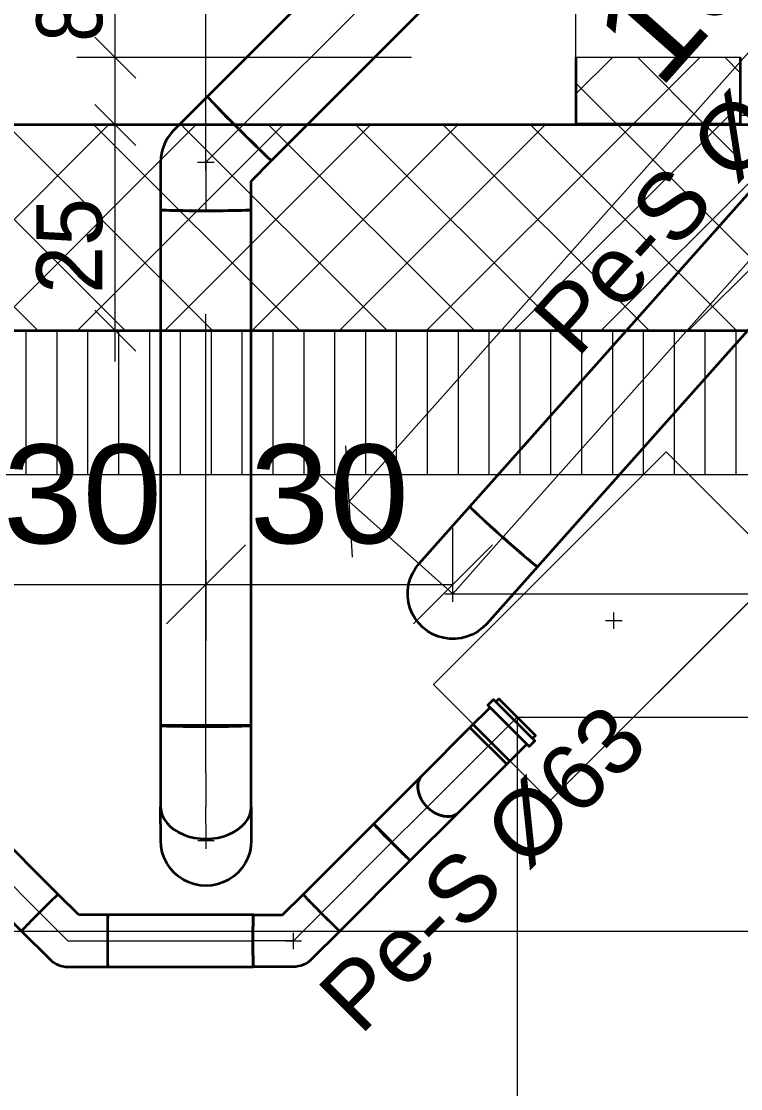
# Model space of a CAD drawing. Header units: millimetres. Extents: x -3497 to 2618, y -1809 to 2456.
# Drawn here: x -1667.5 to -1580.2, y 648.7 to 778.4 of the extents above; entities that cross this region are included whole.
import ezdxf
from ezdxf.enums import TextEntityAlignment as Align

# ---------------------------------------------------------------- set-up
doc = ezdxf.new("R2010")
doc.units = ezdxf.units.MM
doc.header["$LTSCALE"] = 100
doc.header["$PDMODE"] = 2
doc.header["$PDSIZE"] = 1
doc.linetypes.add('DASHDOT', pattern=[1, 0.5, -0.25, 0, -0.25])
doc.linetypes.add('HIDDENX2', pattern=[0.75, 0.5, -0.25])
for name, color, linetype, true_color in [('10-0.05 Solid', 1, 'Continuous', 0xff0000), ('10-0.10 Punktlinie', 9, 'Continuous', 0x808080), ('10-0.18 Solid', 9, 'Continuous', 0x808080), ('20-(100) Aussenwände', 7, 'Continuous', 0xc0c0c0), ('20-Beton', 9, 'Continuous', 0x808080), ('30-Text', 7, 'Continuous', 0xff8000), ('50-Sanitärapparate', 6, 'Continuous', 0xff00ff), ('50-Türen&Fenster', 9, 'Continuous', 0x808080)]:
    doc.layers.add(name, color=color, linetype=linetype, true_color=true_color)
doc.layers.add('10-0.05 Strichpunkt', color=7, linetype='Continuous')
doc.styles.add('Arial', font='arial.ttf')
doc.dimstyles.new('ISO-25', dxfattribs={"dimtxt": 2.5, "dimasz": 2.5, "dimexe": 1.25, "dimexo": 0.625, "dimtad": 1, "dimtxsty": 'Standard', "dimcen": 2.5, "dimadec": 0, "dimazin": 0, "dimtfac": 1, "dimtmove": 0, "dimatfit": 3, "dimfxl": 0, "dimarcsym": 0})

# ---------------------------------------------------------------- blocks, each defined once
blk = doc.blocks.new('vER1Sym_050_nNn085')
at = {"layer": '20-(100) Aussenwände', "color": 7, "linetype": 'DASHDOT', "lineweight": 18}
blk.add_point((-1645.11, 678.87), dxfattribs=at)
blk = doc.blocks.new('vEGuideLine_457_nNn087')
at = {"layer": '20-(100) Aussenwände', "color": 18, "linetype": 'DASHDOT', "lineweight": 13, "true_color": 0x000000}
blk.add_point((-1645.13, 761.31), dxfattribs=at)
blk = doc.blocks.new('vEBow_538_nNn089')
at = {"layer": '20-(100) Aussenwände', "color": 7, "linetype": 'DASHDOT', "lineweight": 18}
blk.add_line((-1645.11, 678.87), (-1645.12, 682.96), dxfattribs=at)
at = {"layer": '20-(100) Aussenwände', "color": 22, "linetype": 'Continuous', "lineweight": 35, "true_color": 0xc03000}
blk.add_lwpolyline([(-1639.62, 682.97), (-1639.61, 678.87), (-1639.66, 678.16), (-1639.8, 677.45), (-1640.03, 676.77), (-1640.35, 676.12), (-1640.75, 675.53), (-1641.22, 674.99), (-1641.77, 674.51), (-1642.36, 674.11), (-1643.01, 673.79), (-1643.69, 673.56), (-1644.4, 673.42), (-1645.11, 673.37), (-1645.83, 673.42), (-1646.54, 673.56), (-1647.22, 673.79), (-1647.86, 674.11), (-1648.46, 674.51), (-1649, 674.98), (-1649.48, 675.52), (-1649.88, 676.12), (-1650.2, 676.77), (-1650.43, 677.45), (-1650.57, 678.15), (-1650.61, 678.87), (-1650.62, 682.96), (-1650.57, 682.45), (-1650.43, 681.96), (-1650.2, 681.47), (-1649.88, 681.02), (-1649.48, 680.59), (-1649, 680.21), (-1648.46, 679.88), (-1647.86, 679.59), (-1647.22, 679.37), (-1646.54, 679.21), (-1645.83, 679.11), (-1645.11, 679.07), (-1644.4, 679.11), (-1643.69, 679.21), (-1643.01, 679.37), (-1642.36, 679.6), (-1641.77, 679.88), (-1641.23, 680.21), (-1640.75, 680.6), (-1640.35, 681.02), (-1640.03, 681.48), (-1639.8, 681.96), (-1639.66, 682.46)], close=True, dxfattribs=at)
blk = doc.blocks.new('vEBow_539_nNn090')
at = {"layer": '20-(100) Aussenwände', "color": 22, "linetype": 'Continuous', "lineweight": 35, "true_color": 0xc03000}
blk.add_line((-1639.62, 692.84), (-1650.62, 692.84), dxfattribs=at)
at = {"layer": '20-(100) Aussenwände', "color": 7, "linetype": 'DASHDOT', "lineweight": 18}
for q in [(-1645.12, 692.84), (-1645.12, 682.96)]:
    blk.add_line((-1645.12, 687.05), q, dxfattribs=at)
at = {"layer": '20-(100) Aussenwände', "color": 22, "linetype": 'Continuous', "lineweight": 35, "true_color": 0xc03000}
blk.add_lwpolyline([(-1639.62, 682.97), (-1639.62, 692.84), (-1650.62, 692.84), (-1650.62, 682.96), (-1650.57, 682.45), (-1650.43, 681.96), (-1650.2, 681.47), (-1649.88, 681.02), (-1649.48, 680.59), (-1649, 680.21), (-1648.46, 679.88), (-1647.86, 679.59), (-1647.22, 679.37), (-1646.54, 679.21), (-1645.83, 679.11), (-1645.11, 679.07), (-1644.4, 679.11), (-1643.69, 679.21), (-1643.01, 679.37), (-1642.36, 679.6), (-1641.77, 679.88), (-1641.23, 680.21), (-1640.75, 680.6), (-1640.35, 681.02), (-1640.03, 681.48), (-1639.8, 681.96), (-1639.66, 682.46)], close=True, dxfattribs=at)
blk.add_lwpolyline([(-1650.62, 682.96), (-1650.57, 682.45), (-1650.43, 681.96), (-1650.2, 681.47), (-1649.88, 681.02), (-1649.48, 680.59), (-1649, 680.21), (-1648.46, 679.88), (-1647.86, 679.59), (-1647.22, 679.37), (-1646.54, 679.21), (-1645.83, 679.11), (-1645.11, 679.07), (-1644.4, 679.11), (-1643.69, 679.21), (-1643.01, 679.37), (-1642.36, 679.6), (-1641.77, 679.88), (-1641.23, 680.21), (-1640.75, 680.6), (-1640.35, 681.02), (-1640.03, 681.48), (-1639.8, 681.96), (-1639.66, 682.46), (-1639.62, 682.97)], dxfattribs=at)
blk = doc.blocks.new('vEPipe_213_nNn091')
at = {"layer": '20-(100) Aussenwände', "color": 7, "linetype": 'DASHDOT', "lineweight": 18}
blk.add_line((-1645.12, 692.84), (-1645.13, 755.52), dxfattribs=at)
at = {"layer": '20-(100) Aussenwände', "color": 22, "linetype": 'Continuous', "lineweight": 35, "true_color": 0xc03000}
blk.add_lwpolyline([(-1639.62, 692.84), (-1639.63, 755.52), (-1639.67, 755.51), (-1639.81, 755.5), (-1640.05, 755.48), (-1640.36, 755.47), (-1640.76, 755.46), (-1641.24, 755.45), (-1641.78, 755.44), (-1642.38, 755.43), (-1643.02, 755.42), (-1643.7, 755.42), (-1644.41, 755.41), (-1645.13, 755.41), (-1645.85, 755.41), (-1646.55, 755.42), (-1647.23, 755.42), (-1647.88, 755.43), (-1648.48, 755.43), (-1649.02, 755.44), (-1649.49, 755.46), (-1649.89, 755.47), (-1650.21, 755.48), (-1650.44, 755.49), (-1650.58, 755.51), (-1650.63, 755.52), (-1650.62, 692.84), (-1650.57, 692.82), (-1650.43, 692.81), (-1650.2, 692.8), (-1649.88, 692.78), (-1649.48, 692.77), (-1649.01, 692.76), (-1648.47, 692.75), (-1647.87, 692.74), (-1647.22, 692.74), (-1646.54, 692.73), (-1645.84, 692.73), (-1645.12, 692.73), (-1644.4, 692.73), (-1643.69, 692.73), (-1643.01, 692.74), (-1642.37, 692.74), (-1641.77, 692.75), (-1641.23, 692.76), (-1640.75, 692.77), (-1640.36, 692.79), (-1640.04, 692.8), (-1639.81, 692.81), (-1639.67, 692.83)], close=True, dxfattribs=at)
blk.add_lwpolyline([(-1650.62, 692.84), (-1650.57, 692.82), (-1650.43, 692.81), (-1650.2, 692.8), (-1649.88, 692.78), (-1649.48, 692.77), (-1649.01, 692.76), (-1648.47, 692.75), (-1647.87, 692.74), (-1647.22, 692.74), (-1646.54, 692.73), (-1645.84, 692.73), (-1645.12, 692.73), (-1644.4, 692.73), (-1643.69, 692.73), (-1643.01, 692.74), (-1642.37, 692.74), (-1641.77, 692.75), (-1641.23, 692.76), (-1640.75, 692.77), (-1640.36, 692.79), (-1640.04, 692.8), (-1639.81, 692.81), (-1639.67, 692.83), (-1639.62, 692.84)], dxfattribs=at)
blk = doc.blocks.new('vEBow_540_nNn092')
at = {"layer": '20-(100) Aussenwände', "color": 7, "linetype": 'DASHDOT', "lineweight": 18}
for q in [(-1641.04, 765.4), (-1645.13, 755.52)]:
    blk.add_line((-1645.13, 761.31), q, dxfattribs=at)
at = {"layer": '20-(100) Aussenwände', "color": 22, "linetype": 'Continuous', "lineweight": 35, "true_color": 0xc03000}
blk.add_lwpolyline([(-1639.63, 759.03), (-1637.15, 761.51), (-1637.19, 761.54), (-1637.3, 761.63), (-1637.47, 761.78), (-1637.7, 762), (-1637.99, 762.28), (-1638.33, 762.61), (-1638.72, 762.99), (-1639.14, 763.41), (-1639.6, 763.86), (-1640.09, 764.34), (-1640.59, 764.84), (-1641.09, 765.34), (-1641.6, 765.85), (-1642.1, 766.35), (-1642.58, 766.84), (-1643.03, 767.29), (-1643.45, 767.72), (-1643.83, 768.11), (-1644.16, 768.45), (-1644.44, 768.74), (-1644.65, 768.97), (-1644.81, 769.14), (-1644.9, 769.25), (-1644.93, 769.29), (-1649.02, 765.2, 0.198938), (-1650.63, 761.31), (-1650.63, 755.52), (-1650.58, 755.51), (-1650.44, 755.49), (-1650.21, 755.48), (-1649.89, 755.47), (-1649.49, 755.45), (-1649.02, 755.44), (-1648.48, 755.43), (-1647.88, 755.43), (-1647.23, 755.42), (-1646.55, 755.42), (-1645.85, 755.41), (-1645.13, 755.41), (-1644.41, 755.41), (-1643.7, 755.42), (-1643.02, 755.42), (-1642.38, 755.43), (-1641.78, 755.44), (-1641.24, 755.45), (-1640.76, 755.46), (-1640.36, 755.47), (-1640.05, 755.48), (-1639.81, 755.5), (-1639.67, 755.51), (-1639.63, 755.52)], format="xyb", close=True, dxfattribs=at)
blk.add_lwpolyline([(-1650.63, 755.52), (-1650.58, 755.51), (-1650.44, 755.49), (-1650.21, 755.48), (-1649.89, 755.47), (-1649.49, 755.45), (-1649.02, 755.44), (-1648.48, 755.43), (-1647.88, 755.43), (-1647.23, 755.42), (-1646.55, 755.42), (-1645.85, 755.41), (-1645.13, 755.41), (-1644.41, 755.41), (-1643.7, 755.42), (-1643.02, 755.42), (-1642.38, 755.43), (-1641.78, 755.44), (-1641.24, 755.45), (-1640.76, 755.46), (-1640.36, 755.47), (-1640.05, 755.48), (-1639.81, 755.5), (-1639.67, 755.51), (-1639.63, 755.52)], dxfattribs=at)
blk = doc.blocks.new('vEPipe_214_nNn093')
at = {"layer": '20-(100) Aussenwände', "color": 7, "linetype": 'DASHDOT', "lineweight": 18}
blk.add_line((-1641.04, 765.4), (-1522.53, 883.97), dxfattribs=at)
at = {"layer": '20-(100) Aussenwände', "color": 22, "linetype": 'Continuous', "lineweight": 35, "true_color": 0xc03000}
blk.add_lwpolyline([(-1637.15, 761.51), (-1518.64, 880.08), (-1518.68, 880.11), (-1518.79, 880.2), (-1518.97, 880.35), (-1519.2, 880.57), (-1519.49, 880.84), (-1519.84, 881.17), (-1520.22, 881.54), (-1520.65, 881.96), (-1521.11, 882.41), (-1521.6, 882.89), (-1522.1, 883.39), (-1522.61, 883.89), (-1523.12, 884.4), (-1523.61, 884.9), (-1524.09, 885.39), (-1524.54, 885.85), (-1524.96, 886.28), (-1525.34, 886.67), (-1525.66, 887.01), (-1525.94, 887.3), (-1526.15, 887.53), (-1526.31, 887.71), (-1526.4, 887.82), (-1526.42, 887.86), (-1644.93, 769.29), (-1644.91, 769.24), (-1644.82, 769.13), (-1644.66, 768.96), (-1644.45, 768.73), (-1644.17, 768.44), (-1643.85, 768.09), (-1643.47, 767.7), (-1643.05, 767.27), (-1642.6, 766.81), (-1642.12, 766.33), (-1641.62, 765.83), (-1641.12, 765.32), (-1640.61, 764.81), (-1640.11, 764.32), (-1639.62, 763.84), (-1639.16, 763.39), (-1638.73, 762.97), (-1638.34, 762.59), (-1638, 762.27), (-1637.71, 761.99), (-1637.48, 761.78), (-1637.3, 761.62), (-1637.19, 761.53)], close=True, dxfattribs=at)
blk.add_lwpolyline([(-1644.93, 769.29), (-1644.91, 769.24), (-1644.82, 769.13), (-1644.66, 768.96), (-1644.45, 768.73), (-1644.17, 768.44), (-1643.85, 768.09), (-1643.47, 767.7), (-1643.05, 767.27), (-1642.6, 766.81), (-1642.12, 766.33), (-1641.62, 765.83), (-1641.12, 765.32), (-1640.61, 764.81), (-1640.11, 764.32), (-1639.62, 763.84), (-1639.16, 763.39), (-1638.73, 762.97), (-1638.34, 762.59), (-1638, 762.27), (-1637.71, 761.99), (-1637.48, 761.78), (-1637.3, 761.62), (-1637.19, 761.53), (-1637.15, 761.51)], dxfattribs=at)
blk = doc.blocks.new('vER1Sym_051_nNn096')
at = {"layer": '20-(100) Aussenwände', "color": 7, "linetype": 'DASHDOT', "lineweight": 18}
blk.add_point((-1615.11, 708.87), dxfattribs=at)
blk = doc.blocks.new('vEBow_548_nNn099')
at = {"layer": '20-(100) Aussenwände', "color": 7, "linetype": 'DASHDOT', "lineweight": 18}
blk.add_line((-1615.11, 708.87), (-1608.95, 715.81), dxfattribs=at)
at = {"layer": '20-(100) Aussenwände', "color": 22, "linetype": 'Continuous', "lineweight": 35, "true_color": 0xc03000}
blk.add_lwpolyline([(-1604.84, 712.15), (-1611, 705.22), (-1611.52, 704.71), (-1612.09, 704.28), (-1612.72, 703.92), (-1613.38, 703.65), (-1614.08, 703.47), (-1614.79, 703.38), (-1615.51, 703.39), (-1616.22, 703.49), (-1616.92, 703.68), (-1617.58, 703.96), (-1618.2, 704.32), (-1618.77, 704.76), (-1619.27, 705.27), (-1619.71, 705.85), (-1620.06, 706.47), (-1620.33, 707.14), (-1620.52, 707.84), (-1620.6, 708.55), (-1620.6, 709.27), (-1620.5, 709.98), (-1620.31, 710.68), (-1620.03, 711.34), (-1619.67, 711.96), (-1619.22, 712.53), (-1613.06, 719.46), (-1613.03, 719.42), (-1612.94, 719.31), (-1612.78, 719.14), (-1612.55, 718.92), (-1612.27, 718.64), (-1611.92, 718.32), (-1611.52, 717.95), (-1611.08, 717.54), (-1610.61, 717.11), (-1610.1, 716.65), (-1609.58, 716.18), (-1609.04, 715.7), (-1608.51, 715.23), (-1607.98, 714.76), (-1607.46, 714.31), (-1606.97, 713.89), (-1606.52, 713.5), (-1606.11, 713.15), (-1605.74, 712.84), (-1605.44, 712.59), (-1605.19, 712.39), (-1605, 712.25), (-1604.88, 712.17)], close=True, dxfattribs=at)
blk = doc.blocks.new('vEPipe_215_nNn0100')
at = {"layer": '20-(100) Aussenwände', "color": 7, "linetype": 'DASHDOT', "lineweight": 18}
blk.add_line((-1608.95, 715.81), (-1521.95, 813.65), dxfattribs=at)
at = {"layer": '20-(100) Aussenwände', "color": 22, "linetype": 'Continuous', "lineweight": 35, "true_color": 0xc03000}
blk.add_lwpolyline([(-1604.84, 712.15), (-1517.84, 809.99), (-1517.89, 810.01), (-1518, 810.1), (-1518.18, 810.24), (-1518.43, 810.44), (-1518.74, 810.7), (-1519.1, 811.01), (-1519.51, 811.36), (-1519.96, 811.75), (-1520.45, 812.17), (-1520.96, 812.62), (-1521.49, 813.09), (-1522.03, 813.57), (-1522.56, 814.04), (-1523.09, 814.51), (-1523.59, 814.97), (-1524.07, 815.4), (-1524.51, 815.81), (-1524.91, 816.17), (-1525.26, 816.5), (-1525.55, 816.77), (-1525.78, 816.99), (-1525.94, 817.16), (-1526.04, 817.26), (-1526.06, 817.3), (-1613.06, 719.46), (-1613.03, 719.42), (-1612.94, 719.32), (-1612.77, 719.15), (-1612.54, 718.93), (-1612.25, 718.66), (-1611.91, 718.34), (-1611.51, 717.97), (-1611.07, 717.57), (-1610.59, 717.13), (-1610.08, 716.68), (-1609.56, 716.2), (-1609.02, 715.73), (-1608.48, 715.25), (-1607.95, 714.78), (-1607.44, 714.33), (-1606.96, 713.91), (-1606.5, 713.52), (-1606.09, 713.17), (-1605.73, 712.86), (-1605.42, 712.6), (-1605.18, 712.4), (-1605, 712.26), (-1604.88, 712.18)], close=True, dxfattribs=at)
blk.add_lwpolyline([(-1613.06, 719.46), (-1613.03, 719.42), (-1612.94, 719.32), (-1612.77, 719.15), (-1612.54, 718.93), (-1612.25, 718.66), (-1611.91, 718.34), (-1611.51, 717.97), (-1611.07, 717.57), (-1610.59, 717.13), (-1610.08, 716.68), (-1609.56, 716.2), (-1609.02, 715.73), (-1608.48, 715.25), (-1607.95, 714.78), (-1607.44, 714.33), (-1606.96, 713.91), (-1606.5, 713.52), (-1606.09, 713.17), (-1605.73, 712.86), (-1605.42, 712.6), (-1605.18, 712.4), (-1605, 712.26), (-1604.88, 712.18), (-1604.84, 712.15)], dxfattribs=at)
blk = doc.blocks.new('vERiSym_072_nNn0106')
at = {"layer": '20-(100) Aussenwände', "color": 7, "linetype": 'DASHDOT', "lineweight": 18}
blk.add_point((-1595.57, 705.6), dxfattribs=at)
blk = doc.blocks.new('vEGuideLine_480_nNn0109')
at = {"layer": '20-(100) Aussenwände', "color": 18, "linetype": 'DASHDOT', "lineweight": 13, "true_color": 0x000000}
blk.add_point((-1634.5, 666.67), dxfattribs=at)
blk = doc.blocks.new('vEGuideLine_482_nNn0111')
at = {"layer": '20-(100) Aussenwände', "color": 18, "linetype": 'DASHDOT', "lineweight": 13, "true_color": 0x000000}
blk.add_point((-1595.57, 705.6), dxfattribs=at)
blk = doc.blocks.new('vEBranch_119_nNn0115')
at = {"layer": '20-(100) Aussenwände', "color": 7, "linetype": 'DASHDOT', "lineweight": 18}
for p, q in [((-1675.1, 686.73), (-1675.1, 666.04)), ((-1675.1, 679.89), (-1665.31, 670.09))]:
    blk.add_line(p, q, dxfattribs=at)
at = {"layer": '20-(100) Aussenwände', "color": 22, "linetype": 'Continuous', "lineweight": 35, "true_color": 0xc03000}
blk.add_lwpolyline([(-1671.35, 671.68), (-1671.35, 666.04), (-1671.38, 666.05), (-1671.48, 666.06), (-1671.64, 666.07), (-1671.85, 666.08), (-1672.12, 666.08), (-1672.45, 666.09), (-1672.82, 666.1), (-1673.23, 666.1), (-1673.66, 666.11), (-1674.13, 666.11), (-1674.61, 666.11), (-1675.1, 666.11), (-1675.59, 666.11), (-1676.07, 666.11), (-1676.54, 666.11), (-1676.98, 666.1), (-1677.38, 666.1), (-1677.75, 666.09), (-1678.08, 666.08), (-1678.35, 666.08), (-1678.56, 666.07), (-1678.72, 666.06), (-1678.82, 666.05), (-1678.85, 666.04), (-1678.85, 686.73), (-1678.82, 686.74), (-1678.72, 686.75), (-1678.56, 686.76), (-1678.35, 686.77), (-1678.08, 686.78), (-1677.75, 686.79), (-1677.38, 686.79), (-1676.98, 686.8), (-1676.54, 686.8), (-1676.07, 686.81), (-1675.59, 686.81), (-1675.1, 686.81), (-1674.61, 686.81), (-1674.13, 686.81), (-1673.66, 686.8), (-1673.23, 686.8), (-1672.82, 686.79), (-1672.45, 686.79), (-1672.12, 686.78), (-1671.85, 686.77), (-1671.64, 686.76), (-1671.48, 686.75), (-1671.38, 686.74), (-1671.35, 686.73), (-1671.35, 680.59), (-1663.08, 672.32), (-1663.1, 672.31), (-1663.16, 672.25), (-1663.26, 672.16), (-1663.39, 672.04), (-1663.56, 671.88), (-1663.75, 671.69), (-1663.98, 671.48), (-1664.22, 671.24), (-1664.48, 670.98), (-1664.76, 670.7), (-1665.05, 670.42), (-1665.34, 670.13), (-1665.63, 669.84), (-1665.91, 669.55), (-1666.19, 669.27), (-1666.45, 669.01), (-1666.69, 668.76), (-1666.9, 668.54), (-1667.09, 668.35), (-1667.25, 668.18), (-1667.38, 668.05), (-1667.47, 667.95), (-1667.52, 667.89), (-1667.53, 667.87)], close=True, dxfattribs=at)
blk.add_lwpolyline([(-1671.35, 686.73), (-1671.38, 686.74), (-1671.48, 686.75), (-1671.64, 686.76), (-1671.85, 686.77), (-1672.12, 686.78), (-1672.45, 686.79), (-1672.82, 686.79), (-1673.23, 686.8), (-1673.66, 686.8), (-1674.13, 686.81), (-1674.61, 686.81), (-1675.1, 686.81), (-1675.59, 686.81), (-1676.07, 686.81), (-1676.54, 686.8), (-1676.98, 686.8), (-1677.38, 686.79), (-1677.75, 686.79), (-1678.08, 686.78), (-1678.35, 686.77), (-1678.56, 686.76), (-1678.72, 686.75), (-1678.82, 686.74), (-1678.85, 686.73)], dxfattribs=at)
blk = doc.blocks.new('vEBow_574_nNn0116')
at = {"layer": '20-(100) Aussenwände', "color": 7, "linetype": 'DASHDOT', "lineweight": 18}
for q in [(-1665.31, 670.09), (-1657.03, 666.67)]:
    blk.add_line((-1661.88, 666.67), q, dxfattribs=at)
at = {"layer": '20-(100) Aussenwände', "color": 22, "linetype": 'Continuous', "lineweight": 35, "true_color": 0xc03000}
blk.add_line((-1657.03, 663.52), (-1657.03, 669.82), dxfattribs=at)
blk.add_lwpolyline([(-1660.57, 669.82), (-1663.08, 672.32), (-1663.1, 672.31), (-1663.16, 672.25), (-1663.26, 672.16), (-1663.39, 672.04), (-1663.56, 671.88), (-1663.75, 671.69), (-1663.98, 671.48), (-1664.22, 671.24), (-1664.48, 670.98), (-1664.76, 670.7), (-1665.05, 670.42), (-1665.34, 670.13), (-1665.63, 669.84), (-1665.91, 669.55), (-1666.19, 669.27), (-1666.45, 669.01), (-1666.69, 668.76), (-1666.9, 668.54), (-1667.09, 668.35), (-1667.25, 668.18), (-1667.38, 668.05), (-1667.47, 667.95), (-1667.52, 667.89), (-1667.53, 667.87), (-1664.1, 664.44, 0.198886), (-1661.88, 663.52), (-1657.03, 663.52), (-1657.03, 669.82), (-1660.57, 669.82)], format="xyb", close=True, dxfattribs=at)
blk.add_lwpolyline([(-1663.08, 672.32), (-1663.1, 672.31), (-1663.16, 672.25), (-1663.26, 672.16), (-1663.39, 672.04), (-1663.56, 671.88), (-1663.75, 671.69), (-1663.98, 671.48), (-1664.22, 671.24), (-1664.48, 670.98), (-1664.76, 670.7), (-1665.05, 670.42), (-1665.34, 670.13), (-1665.63, 669.84), (-1665.91, 669.55), (-1666.19, 669.27), (-1666.45, 669.01), (-1666.69, 668.76), (-1666.9, 668.54), (-1667.09, 668.35), (-1667.25, 668.18), (-1667.38, 668.05), (-1667.47, 667.95), (-1667.52, 667.89), (-1667.53, 667.87)], dxfattribs=at)
blk = doc.blocks.new('vEPipe_223_nNn0117')
at = {"layer": '20-(100) Aussenwände', "color": 7, "linetype": 'DASHDOT', "lineweight": 18}
blk.add_line((-1657.03, 666.67), (-1639.35, 666.67), dxfattribs=at)
at = {"layer": '20-(100) Aussenwände', "color": 22, "linetype": 'Continuous', "lineweight": 35, "true_color": 0xc03000}
blk.add_lwpolyline([(-1657.03, 663.52), (-1639.35, 663.52), (-1639.36, 663.54), (-1639.37, 663.62), (-1639.38, 663.76), (-1639.39, 663.94), (-1639.39, 664.17), (-1639.4, 664.44), (-1639.4, 664.75), (-1639.41, 665.09), (-1639.41, 665.46), (-1639.41, 665.85), (-1639.42, 666.25), (-1639.42, 666.67), (-1639.42, 667.08), (-1639.41, 667.48), (-1639.41, 667.87), (-1639.41, 668.24), (-1639.4, 668.58), (-1639.4, 668.89), (-1639.39, 669.16), (-1639.39, 669.39), (-1639.38, 669.58), (-1639.37, 669.71), (-1639.36, 669.79), (-1639.35, 669.82), (-1657.03, 669.82), (-1657.04, 669.79), (-1657.04, 669.71), (-1657.05, 669.58), (-1657.06, 669.39), (-1657.07, 669.16), (-1657.07, 668.89), (-1657.08, 668.58), (-1657.08, 668.24), (-1657.09, 667.87), (-1657.09, 667.48), (-1657.09, 667.08), (-1657.09, 666.67), (-1657.09, 666.25), (-1657.09, 665.85), (-1657.09, 665.46), (-1657.08, 665.09), (-1657.08, 664.75), (-1657.07, 664.44), (-1657.07, 664.17), (-1657.06, 663.94), (-1657.05, 663.76), (-1657.04, 663.62), (-1657.04, 663.54)], close=True, dxfattribs=at)
blk.add_lwpolyline([(-1657.03, 669.82), (-1657.04, 669.79), (-1657.04, 669.71), (-1657.05, 669.58), (-1657.06, 669.39), (-1657.07, 669.16), (-1657.07, 668.89), (-1657.08, 668.58), (-1657.08, 668.24), (-1657.09, 667.87), (-1657.09, 667.48), (-1657.09, 667.08), (-1657.09, 666.67), (-1657.09, 666.25), (-1657.09, 665.85), (-1657.09, 665.46), (-1657.08, 665.09), (-1657.08, 664.75), (-1657.07, 664.44), (-1657.07, 664.17), (-1657.06, 663.94), (-1657.05, 663.76), (-1657.04, 663.62), (-1657.04, 663.54), (-1657.03, 663.52)], dxfattribs=at)
blk = doc.blocks.new('vEBow_575_nNn0118')
at = {"layer": '20-(100) Aussenwände', "color": 7, "linetype": 'DASHDOT', "lineweight": 18}
for q in [(-1631.08, 670.1), (-1639.35, 666.67)]:
    blk.add_line((-1634.5, 666.67), q, dxfattribs=at)
at = {"layer": '20-(100) Aussenwände', "color": 22, "linetype": 'Continuous', "lineweight": 35, "true_color": 0xc03000}
blk.add_lwpolyline([(-1635.81, 669.82), (-1633.3, 672.32), (-1633.29, 672.3), (-1633.24, 672.24), (-1633.15, 672.14), (-1633.02, 672.01), (-1632.86, 671.84), (-1632.67, 671.65), (-1632.46, 671.43), (-1632.22, 671.18), (-1631.96, 670.92), (-1631.68, 670.64), (-1631.4, 670.35), (-1631.11, 670.06), (-1630.82, 669.77), (-1630.53, 669.49), (-1630.25, 669.21), (-1629.99, 668.95), (-1629.74, 668.71), (-1629.52, 668.5), (-1629.33, 668.31), (-1629.16, 668.15), (-1629.03, 668.03), (-1628.93, 667.94), (-1628.87, 667.88), (-1628.85, 667.87), (-1632.28, 664.44, -0.198939), (-1634.5, 663.52), (-1639.35, 663.52), (-1639.36, 663.54), (-1639.37, 663.62), (-1639.38, 663.76), (-1639.39, 663.94), (-1639.39, 664.17), (-1639.4, 664.44), (-1639.4, 664.75), (-1639.41, 665.09), (-1639.41, 665.46), (-1639.41, 665.85), (-1639.42, 666.25), (-1639.42, 666.67), (-1639.42, 667.08), (-1639.41, 667.48), (-1639.41, 667.87), (-1639.41, 668.24), (-1639.4, 668.58), (-1639.4, 668.89), (-1639.39, 669.16), (-1639.39, 669.39), (-1639.38, 669.58), (-1639.37, 669.71), (-1639.36, 669.79), (-1639.35, 669.82)], format="xyb", close=True, dxfattribs=at)
blk.add_lwpolyline([(-1639.35, 669.82), (-1639.36, 669.79), (-1639.37, 669.71), (-1639.38, 669.58), (-1639.39, 669.39), (-1639.39, 669.16), (-1639.4, 668.89), (-1639.4, 668.58), (-1639.41, 668.24), (-1639.41, 667.87), (-1639.41, 667.48), (-1639.42, 667.08), (-1639.42, 666.67), (-1639.42, 666.25), (-1639.41, 665.85), (-1639.41, 665.46), (-1639.41, 665.09), (-1639.4, 664.75), (-1639.4, 664.44), (-1639.39, 664.17), (-1639.39, 663.94), (-1639.38, 663.76), (-1639.37, 663.62), (-1639.36, 663.54), (-1639.35, 663.52)], dxfattribs=at)
blk = doc.blocks.new('vEPipe_224_nNn0119')
at = {"layer": '20-(100) Aussenwände', "color": 7, "linetype": 'DASHDOT', "lineweight": 18}
blk.add_line((-1631.08, 670.1), (-1622.52, 678.65), dxfattribs=at)
at = {"layer": '20-(100) Aussenwände', "color": 22, "linetype": 'Continuous', "lineweight": 35, "true_color": 0xc03000}
blk.add_lwpolyline([(-1628.85, 667.87), (-1620.29, 676.43), (-1620.31, 676.44), (-1620.38, 676.49), (-1620.48, 676.58), (-1620.61, 676.7), (-1620.78, 676.86), (-1620.97, 677.05), (-1621.2, 677.26), (-1621.44, 677.5), (-1621.71, 677.76), (-1621.98, 678.03), (-1622.27, 678.32), (-1622.56, 678.61), (-1622.85, 678.9), (-1623.14, 679.19), (-1623.41, 679.46), (-1623.67, 679.73), (-1623.91, 679.97), (-1624.12, 680.2), (-1624.31, 680.39), (-1624.47, 680.56), (-1624.59, 680.69), (-1624.68, 680.79), (-1624.73, 680.86), (-1624.74, 680.88), (-1633.3, 672.32), (-1633.29, 672.3), (-1633.24, 672.24), (-1633.15, 672.14), (-1633.03, 672), (-1632.87, 671.84), (-1632.68, 671.64), (-1632.47, 671.42), (-1632.23, 671.17), (-1631.97, 670.91), (-1631.7, 670.63), (-1631.41, 670.34), (-1631.12, 670.05), (-1630.83, 669.76), (-1630.54, 669.48), (-1630.26, 669.2), (-1630, 668.94), (-1629.76, 668.7), (-1629.53, 668.49), (-1629.34, 668.3), (-1629.17, 668.14), (-1629.04, 668.02), (-1628.94, 667.93), (-1628.87, 667.88)], close=True, dxfattribs=at)
blk.add_lwpolyline([(-1633.3, 672.32), (-1633.29, 672.3), (-1633.24, 672.24), (-1633.15, 672.14), (-1633.03, 672), (-1632.87, 671.84), (-1632.68, 671.64), (-1632.47, 671.42), (-1632.23, 671.17), (-1631.97, 670.91), (-1631.7, 670.63), (-1631.41, 670.34), (-1631.12, 670.05), (-1630.83, 669.76), (-1630.54, 669.48), (-1630.26, 669.2), (-1630, 668.94), (-1629.76, 668.7), (-1629.53, 668.49), (-1629.34, 668.3), (-1629.17, 668.14), (-1629.04, 668.02), (-1628.94, 667.93), (-1628.87, 667.88), (-1628.85, 667.87)], dxfattribs=at)
blk = doc.blocks.new('vEBow_576_nNn0120')
at = {"layer": '20-(100) Aussenwände', "color": 7, "linetype": 'DASHDOT', "lineweight": 18}
for q in [(-1616.66, 684.51), (-1622.52, 678.65)]:
    blk.add_line((-1619.09, 682.08), q, dxfattribs=at)
at = {"layer": '20-(100) Aussenwände', "color": 22, "linetype": 'Continuous', "lineweight": 35, "true_color": 0xc03000}
blk.add_line((-1624.74, 680.88), (-1620.29, 676.43), dxfattribs=at)
blk.add_lwpolyline([(-1618.89, 686.74), (-1624.74, 680.88), (-1620.29, 676.43), (-1614.43, 682.28), (-1614.66, 682.09), (-1614.92, 681.95), (-1615.21, 681.85), (-1615.52, 681.79), (-1615.85, 681.78), (-1616.2, 681.82), (-1616.56, 681.9), (-1616.91, 682.03), (-1617.26, 682.2), (-1617.61, 682.41), (-1617.93, 682.66), (-1618.24, 682.93), (-1618.51, 683.24), (-1618.76, 683.56), (-1618.97, 683.91), (-1619.14, 684.26), (-1619.27, 684.61), (-1619.35, 684.97), (-1619.39, 685.32), (-1619.38, 685.65), (-1619.32, 685.96), (-1619.22, 686.25), (-1619.08, 686.51)], close=True, dxfattribs=at)
blk = doc.blocks.new('vEBow_577_nNn0121')
at = {"layer": '20-(100) Aussenwände', "color": 22, "linetype": 'Continuous', "lineweight": 35, "true_color": 0xc03000}
blk.add_line((-1608.58, 688.14), (-1613.04, 692.59), dxfattribs=at)
at = {"layer": '20-(100) Aussenwände', "color": 7, "linetype": 'DASHDOT', "lineweight": 18}
for q in [(-1610.81, 690.36), (-1616.66, 684.51)]:
    blk.add_line((-1614.24, 686.93), q, dxfattribs=at)
at = {"layer": '20-(100) Aussenwände', "color": 22, "linetype": 'Continuous', "lineweight": 35, "true_color": 0xc03000}
blk.add_lwpolyline([(-1614.43, 682.28), (-1608.58, 688.14), (-1613.04, 692.59), (-1618.89, 686.74), (-1619.08, 686.51), (-1619.22, 686.25), (-1619.32, 685.96), (-1619.38, 685.65), (-1619.39, 685.32), (-1619.35, 684.97), (-1619.27, 684.61), (-1619.14, 684.26), (-1618.97, 683.91), (-1618.76, 683.56), (-1618.51, 683.24), (-1618.24, 682.93), (-1617.93, 682.66), (-1617.61, 682.41), (-1617.26, 682.2), (-1616.91, 682.03), (-1616.56, 681.9), (-1616.2, 681.82), (-1615.85, 681.78), (-1615.52, 681.79), (-1615.21, 681.85), (-1614.92, 681.95), (-1614.66, 682.09)], close=True, dxfattribs=at)
blk.add_lwpolyline([(-1618.89, 686.74), (-1619.08, 686.51), (-1619.22, 686.25), (-1619.32, 685.96), (-1619.38, 685.65), (-1619.39, 685.32), (-1619.35, 684.97), (-1619.27, 684.61), (-1619.14, 684.26), (-1618.97, 683.91), (-1618.76, 683.56), (-1618.51, 683.24), (-1618.24, 682.93), (-1617.93, 682.66), (-1617.61, 682.41), (-1617.26, 682.2), (-1616.91, 682.03), (-1616.56, 681.9), (-1616.2, 681.82), (-1615.85, 681.78), (-1615.52, 681.79), (-1615.21, 681.85), (-1614.92, 681.95), (-1614.66, 682.09), (-1614.43, 682.28)], dxfattribs=at)
blk = doc.blocks.new('vEMuffe_053_nNn0122')
at = {"layer": '20-(100) Aussenwände', "color": 7, "linetype": 'DASHDOT', "lineweight": 18}
blk.add_line((-1610.81, 690.36), (-1607.31, 693.86), dxfattribs=at)
at = {"layer": '20-(100) Aussenwände', "color": 22, "linetype": 'Continuous', "lineweight": 35, "true_color": 0xc03000}
for p, q in [((-1613.04, 692.59), (-1608.58, 688.14)), ((-1608.44, 688.77), (-1612.4, 692.73))]:
    blk.add_line(p, q, dxfattribs=at)
blk.add_lwpolyline([(-1613.04, 692.59), (-1610.6, 695.03), (-1610.88, 695.31), (-1610.17, 696.02), (-1609.89, 695.74), (-1609.53, 696.09), (-1605.08, 691.64), (-1605.43, 691.28), (-1605.15, 691), (-1605.86, 690.29), (-1606.14, 690.57), (-1608.58, 688.14)], close=True, dxfattribs=at)
for points in [[(-1605.43, 691.28), (-1609.89, 695.74)], [(-1606.14, 690.57), (-1610.6, 695.03)], [(-1608.19, 688.52), (-1612.65, 692.98)], [(-1608.19, 688.52), (-1612.65, 692.98)]]:
    blk.add_lwpolyline(points, dxfattribs=at)
blk = doc.blocks.new('vESBloc_027_nNn0123')
at = {"layer": '20-(100) Aussenwände', "color": 7, "linetype": 'Continuous', "lineweight": 13}
for p, q in [((-1617.49, 697.82), (-1589.21, 726.11)), ((-1589.21, 726.11), (-1575.06, 711.96)), ((-1575.06, 711.96), (-1603.35, 683.68)), ((-1575.06, 711.96), (-1575.06, 711.96)), ((-1603.35, 683.68), (-1617.49, 697.82)), ((-1603.35, 683.68), (-1603.35, 683.68))]:
    blk.add_line(p, q, dxfattribs=at)
at = {"layer": '20-(100) Aussenwände', "color": 7, "linetype": 'HIDDENX2', "lineweight": 25}
blk.add_line((-1612.4, 692.73), (-1608.44, 688.77), dxfattribs=at)
at = {"layer": '20-(100) Aussenwände', "color": 7, "linetype": 'Continuous', "lineweight": 13}
blk.add_lwpolyline([(-1575.06, 711.96), (-1603.35, 683.68)], dxfattribs=at)
blk = doc.blocks.new('*D379')
at = {"layer": '10-0.05 Strichpunkt', "color": 6, "linetype": 'Continuous', "lineweight": 13, "true_color": 0xff00ff}
for p, q in [((-1645.13, 761.31), (-1645.13, 916.86)), ((-1512.66, 893.85), (-1512.66, 916.86)), ((-1649.93, 905.2), (-1640.33, 914.8)), ((-1507.86, 914.8), (-1517.46, 905.2)), ((-1512.66, 910), (-1645.13, 910))]:
    blk.add_line(p, q, dxfattribs=at)
at = {"layer": '10-0.05 Strichpunkt', "color": 6, "linetype": 'Continuous', "lineweight": 13, "true_color": 0xff00ff, "style": 'Arial', "width": 1.060137}
blk.add_text('132', height=12, dxfattribs=at).set_placement((-1561.59, 915), (-1531.98, 915), align=Align.FIT)
blk = doc.blocks.new('_Oblique')
at = {"color": 0, "linetype": 'ByBlock', "lineweight": -2}
blk.add_line((-0.5, -0.5), (0.5, 0.5), dxfattribs=at)
blk = doc.blocks.new('*D382')
at = {"layer": '10-0.05 Strichpunkt', "color": 6, "linetype": 'Continuous', "lineweight": 13, "true_color": 0xff00ff}
for p, q in [((-1675.1, 693.87), (-1675.1, 716.86)), ((-1670.3, 714.8), (-1679.9, 705.2)), ((-1649.92, 705.2), (-1640.32, 714.8)), ((-1645.12, 712.94), (-1645.12, 703.14)), ((-1675.1, 710), (-1645.12, 710)), ((-1675.1, 710), (-1675.1, 710)), ((-1645.12, 710), (-1645.12, 710))]:
    blk.add_line(p, q, dxfattribs=at)
at = {"layer": '10-0.05 Strichpunkt', "color": 6, "linetype": 'Continuous', "lineweight": 13, "true_color": 0xff00ff, "style": 'Arial', "width": 1.03866}
blk.add_text('30', height=12, dxfattribs=at).set_placement((-1669.78, 715), (-1650.44, 715), align=Align.FIT)
blk = doc.blocks.new('*D383')
at = {"layer": '10-0.05 Strichpunkt', "color": 6, "linetype": 'Continuous', "lineweight": 13, "true_color": 0xff00ff}
for p, q in [((-1615.11, 708.87), (-1615.11, 716.86)), ((-1640.32, 714.8), (-1649.92, 705.2)), ((-1619.91, 705.2), (-1610.31, 714.8)), ((-1645.12, 712.94), (-1645.12, 703.14)), ((-1645.12, 710), (-1615.11, 710)), ((-1645.12, 710), (-1645.12, 710)), ((-1615.11, 710), (-1615.11, 710))]:
    blk.add_line(p, q, dxfattribs=at)
at = {"layer": '10-0.05 Strichpunkt', "color": 6, "linetype": 'Continuous', "lineweight": 13, "true_color": 0xff00ff, "style": 'Arial', "width": 1.03866}
blk.add_text('30', height=12, dxfattribs=at).set_placement((-1639.79, 715), (-1620.45, 715), align=Align.FIT)
blk = doc.blocks.new('*D385')
at = {"layer": '10-0.05 Strichpunkt', "color": 6, "linetype": 'Continuous', "lineweight": 13, "true_color": 0xff00ff}
for p, q in [((-1607.31, 693.86), (-1607.31, 593.14)), ((-1675.1, 619.02), (-1675.1, 593.14)), ((-1679.9, 595.2), (-1670.3, 604.8)), ((-1602.51, 604.8), (-1612.11, 595.2)), ((-1675.1, 600), (-1607.31, 600))]:
    blk.add_line(p, q, dxfattribs=at)
at = {"layer": '10-0.05 Strichpunkt', "color": 6, "linetype": 'Continuous', "lineweight": 13, "true_color": 0xff00ff, "style": 'Arial', "width": 1.03866}
blk.add_text('68', height=12, dxfattribs=at).set_placement((-1650.88, 605), (-1631.53, 605), align=Align.FIT)
blk = doc.blocks.new('*D391')
at = {"layer": '10-0.05 Strichpunkt', "color": 6, "linetype": 'Continuous', "lineweight": 13, "true_color": 0xff00ff}
for p, q in [((-1525.68, 842.08), (-1524.89, 828.52)), ((-1512.67, 824.09), (-1530.41, 839.86)), ((-1627.73, 720.09), (-1525.29, 835.3)), ((-1627.33, 713.31), (-1628.13, 726.86)), ((-1615.11, 708.87), (-1632.85, 724.64))]:
    blk.add_line(p, q, dxfattribs=at)
at = {"layer": '10-0.05 Strichpunkt', "color": 6, "linetype": 'Continuous', "lineweight": 13, "true_color": 0xff00ff, "style": 'Arial', "width": 1.060137}
blk.add_text('154', height=12, rotation=48.3582, dxfattribs=at).set_placement((-1590.08, 769.95), (-1570.4, 792.08), align=Align.FIT)
blk = doc.blocks.new('*D408')
at = {"layer": '10-0.05 Strichpunkt', "color": 6, "linetype": 'Continuous', "lineweight": 13, "true_color": 0xff00ff}
for p, q in [((-1555.2, 736.12), (-1564.8, 745.72)), ((-1566.98, 740.92), (-1553.14, 740.92)), ((-1560, 740.92), (-1560, 708.87)), ((-1560, 740.92), (-1560, 740.92)), ((-1564.8, 713.67), (-1555.2, 704.07)), ((-1615.11, 708.87), (-1553.14, 708.87)), ((-1560, 708.87), (-1560, 708.87))]:
    blk.add_line(p, q, dxfattribs=at)
at = {"layer": '10-0.05 Strichpunkt', "color": 6, "linetype": 'Continuous', "lineweight": 13, "true_color": 0xff00ff, "style": 'Arial', "width": 1.03866}
blk.add_text('32', height=12, rotation=90, dxfattribs=at).set_placement((-1565, 715.23), (-1565, 734.57), align=Align.FIT)
blk = doc.blocks.new('*D409')
at = {"layer": '10-0.05 Strichpunkt', "color": 6, "linetype": 'Continuous', "lineweight": 13, "true_color": 0xff00ff}
for p, q in [((-1544.8, 745.72), (-1535.2, 736.12)), ((-1560.06, 740.92), (-1533.14, 740.92)), ((-1540, 740.92), (-1540, 693.86)), ((-1535.2, 689.06), (-1544.8, 698.66)), ((-1607.31, 693.86), (-1533.14, 693.86))]:
    blk.add_line(p, q, dxfattribs=at)
at = {"layer": '10-0.05 Strichpunkt', "color": 6, "linetype": 'Continuous', "lineweight": 13, "true_color": 0xff00ff, "style": 'Arial', "width": 1.03866}
blk.add_text('47', height=12, rotation=90, dxfattribs=at).set_placement((-1545, 707.72), (-1545, 727.07), align=Align.FIT)
blk = doc.blocks.new('*D412')
at = {"layer": '10-0.05 Strichpunkt', "color": 6, "linetype": 'Continuous', "lineweight": 13, "true_color": 0xff00ff}
for p, q in [((-1794.8, 745.72), (-1785.2, 736.12)), ((-1786.84, 740.92), (-1796.86, 740.92)), ((-1790, 740.92), (-1790, 465.09)), ((-1785.2, 460.29), (-1794.8, 469.89)), ((-1484.16, 465.09), (-1796.86, 465.09))]:
    blk.add_line(p, q, dxfattribs=at)
at = {"layer": '10-0.05 Strichpunkt', "color": 6, "linetype": 'Continuous', "lineweight": 13, "true_color": 0xff00ff, "style": 'Arial', "width": 1.060137}
blk.add_text('276', height=12, rotation=90, dxfattribs=at).set_placement((-1795, 588.2), (-1795, 617.81), align=Align.FIT)
blk = doc.blocks.new('*X525')
at = {"layer": '10-0.05 Solid', "color": 18, "linetype": 'Continuous', "lineweight": 13, "true_color": 0x000000}
for p, q in [((-1666.95, 723.35), (-1666.95, 740.85)), ((-1663.2, 723.35), (-1663.2, 740.85)), ((-1659.45, 723.35), (-1659.45, 740.85)), ((-1655.7, 723.35), (-1655.7, 740.85)), ((-1651.95, 723.35), (-1651.95, 740.85)), ((-1648.2, 723.35), (-1648.2, 740.85)), ((-1644.45, 723.35), (-1644.45, 740.85)), ((-1640.7, 723.35), (-1640.7, 740.85)), ((-1636.95, 723.35), (-1636.95, 740.85)), ((-1633.2, 723.35), (-1633.2, 740.85)), ((-1629.45, 723.35), (-1629.45, 740.85)), ((-1625.7, 723.35), (-1625.7, 740.85)), ((-1621.95, 723.35), (-1621.95, 740.85)), ((-1618.2, 723.35), (-1618.2, 740.85)), ((-1614.45, 723.35), (-1614.45, 740.85)), ((-1610.7, 723.35), (-1610.7, 740.85)), ((-1606.95, 723.35), (-1606.95, 740.85)), ((-1603.2, 723.35), (-1603.2, 740.85)), ((-1599.45, 723.35), (-1599.45, 740.85)), ((-1595.7, 723.35), (-1595.7, 740.85)), ((-1591.95, 723.35), (-1591.95, 740.85)), ((-1588.2, 723.35), (-1588.2, 740.85)), ((-1584.45, 723.35), (-1584.45, 740.85)), ((-1580.7, 723.35), (-1580.7, 740.85))]:
    blk.add_line(p, q, dxfattribs=at)
blk = doc.blocks.new('*X528')
at = {"layer": '10-0.05 Solid', "color": 18, "linetype": 'Continuous', "lineweight": 13, "true_color": 0x000000}
for p, q in [((-1665.54, 740.85), (-1690.54, 765.85)), ((-1681.95, 740.85), (-1656.95, 765.85)), ((-1654.93, 740.85), (-1679.93, 765.85)), ((-1671.34, 740.85), (-1646.34, 765.85)), ((-1644.32, 740.85), (-1669.32, 765.85)), ((-1660.73, 740.85), (-1635.73, 765.85)), ((-1633.72, 740.85), (-1658.72, 765.85)), ((-1650.13, 740.85), (-1625.13, 765.85)), ((-1623.11, 740.85), (-1648.11, 765.85)), ((-1639.52, 740.85), (-1614.52, 765.85)), ((-1612.5, 740.85), (-1637.5, 765.85)), ((-1628.91, 740.85), (-1603.91, 765.85)), ((-1601.9, 740.85), (-1626.9, 765.85)), ((-1618.31, 740.85), (-1593.31, 765.85)), ((-1591.29, 740.85), (-1616.29, 765.85)), ((-1607.7, 740.85), (-1582.7, 765.85)), ((-1580.68, 740.85), (-1605.68, 765.85)), ((-1597.09, 740.85), (-1572.09, 765.85)), ((-1570.08, 740.85), (-1595.08, 765.85)), ((-1586.49, 740.85), (-1561.49, 765.85)), ((-1559.47, 740.85), (-1584.47, 765.85))]:
    blk.add_line(p, q, dxfattribs=at)
blk = doc.blocks.new('*X651')
at = {"layer": '10-0.05 Solid', "color": 18, "linetype": 'Continuous', "lineweight": 13, "true_color": 0x000000}
for p, q in [((-1600.16, 769.61), (-1595.74, 774.03)), ((-1593.2, 765.96), (-1585.13, 774.03)), ((-1584.58, 765.96), (-1592.65, 774.03)), ((-1580.16, 772.15), (-1582.04, 774.03)), ((-1595.18, 765.96), (-1600.16, 770.93)), ((-1582.59, 765.96), (-1580.16, 768.39))]:
    blk.add_line(p, q, dxfattribs=at)
blk = doc.blocks.new('AnonymMegaMac_nNn0989')
at = {"layer": '20-Beton', "color": 8, "linetype": 'Continuous', "lineweight": 13, "true_color": 0x808080}
blk.add_line((-2408.13, 667.89), (-1235.15, 667.85), dxfattribs=at)
blk = doc.blocks.new('AnonymMegaMac_nNn01149')
at = {"layer": '20-Beton', "color": 8, "linetype": 'Continuous', "lineweight": 13, "true_color": 0x808080}
for p, q in [((-1658.63, 768.35), (-1653.63, 763.35)), ((-1651.44, 765.85), (-1660.82, 765.85)), ((-1656.13, 740.85), (-1656.13, 765.85)), ((-1658.63, 743.35), (-1653.63, 738.35)), ((-1651.44, 740.85), (-1660.82, 740.85)), ((-1656.13, 737.1), (-1656.13, 740.85))]:
    blk.add_line(p, q, dxfattribs=at)
at = {"layer": '20-Beton', "color": 8, "linetype": 'Continuous', "lineweight": 18, "true_color": 0x808080, "style": 'Arial', "width": 0.9375}
blk.add_text('25', height=8, rotation=90, dxfattribs=at).set_placement((-1657.72, 745.32), (-1657.72, 756.96), align=Align.FIT)
blk = doc.blocks.new('AnonymMegaMac_nNn01150')
at = {"layer": '20-Beton', "color": 8, "linetype": 'Continuous', "lineweight": 13, "true_color": 0x808080}
for p, q in [((-1658.63, 776.53), (-1653.63, 771.53)), ((-1620.16, 774.03), (-1660.82, 774.03)), ((-1656.13, 765.85), (-1656.13, 774.03)), ((-1658.63, 768.35), (-1653.63, 763.35)), ((-1651.44, 765.85), (-1660.82, 765.85))]:
    blk.add_line(p, q, dxfattribs=at)
blk = doc.blocks.new('AnonymMegaMac_nNn01151')
at = {"layer": '20-Beton', "color": 8, "linetype": 'Continuous', "lineweight": 13, "true_color": 0x808080}
for p, q in [((-1658.63, 900.53), (-1653.63, 895.53)), ((-1620.16, 898.03), (-1660.82, 898.03)), ((-1656.13, 774.03), (-1656.13, 898.03)), ((-1658.63, 776.53), (-1653.63, 771.53)), ((-1620.16, 774.03), (-1660.82, 774.03))]:
    blk.add_line(p, q, dxfattribs=at)
at = {"layer": '20-Beton', "color": 8, "linetype": 'Continuous', "lineweight": 18, "true_color": 0x808080, "style": 'Arial'}
for s, width, p, p2 in [('8', 0.847938, (-1657.72, 887.33), (-1657.72, 892.6)), ('2.10', 0.960236, (-1643.72, 822.27), (-1643.72, 843.14)), ('1.24', 0.919367, (-1657.55, 821.16), (-1657.55, 841.14)), ('8', 0.847938, (-1657.72, 775.96), (-1657.72, 781.22))]:
    blk.add_text(s, height=8, rotation=90, dxfattribs=dict(at, width=width)).set_placement(p, p2, align=Align.FIT)
blk = doc.blocks.new('*D1236')
at = {"layer": '10-0.05 Strichpunkt', "color": 6, "linetype": 'Continuous', "lineweight": 13, "true_color": 0xff00ff}
for p, q in [((-1704.8, 698.67), (-1695.2, 689.07)), ((-1675.1, 693.87), (-1706.86, 693.87)), ((-1700, 693.87), (-1700, 450.09)), ((-1695.2, 445.29), (-1704.8, 454.89)), ((-1506.17, 450.09), (-1706.86, 450.09))]:
    blk.add_line(p, q, dxfattribs=at)
at = {"layer": '10-0.05 Strichpunkt', "color": 6, "linetype": 'Continuous', "lineweight": 13, "true_color": 0xff00ff, "style": 'Arial', "width": 1.060137}
blk.add_text('244', height=12, rotation=90, dxfattribs=at).set_placement((-1705, 557.17), (-1705, 586.79), align=Align.FIT)

msp = doc.modelspace()

# ---------------------------------------------------------------- linework, layer by layer
at = {"layer": '10-0.10 Punktlinie', "color": 8, "linetype": 'Continuous', "lineweight": 13, "true_color": 0x808080}
msp.add_lwpolyline([(-2383.13, 765.85), (-1600.16, 765.96), (-1600.16, 1130.98), (-2383.13, 1130.98)], close=True, dxfattribs=at)
msp.add_lwpolyline([(-2435.2, 765.96), (-2383.13, 765.85), (-1260.15, 765.96)], dxfattribs=at)
at = {"layer": '10-0.18 Solid', "color": 8, "linetype": 'Continuous', "lineweight": 35, "true_color": 0x808080}
msp.add_line((-2383.13, 740.85), (-1260.15, 740.85), dxfattribs=at)
at = {"layer": '20-(100) Aussenwände', "color": 8, "linetype": 'Continuous', "lineweight": 13, "true_color": 0x808080}
msp.add_line((-1580.16, 767.03), (-1577.16, 767.03), dxfattribs=at)
at = {"layer": '30-Text', "color": 18, "linetype": 'HIDDENX2', "lineweight": 13, "true_color": 0x000000}
msp.add_lwpolyline([(-1235.15, 740.85), (-2465.15, 740.93), (-2465.15, 428.46)], dxfattribs=at)
at = {"layer": '50-Sanitärapparate', "color": 8, "linetype": 'Continuous', "lineweight": 13, "true_color": 0x808080}
msp.add_lwpolyline([(-2449.65, 740.85), (-2111.63, 740.85), (-2111.63, 740.89), (-1235.15, 740.89)], dxfattribs=at)
msp.add_lwpolyline([(-2449.65, 740.85), (-2111.63, 740.85), (-2111.63, 740.89), (-1235.15, 740.89)], dxfattribs=at)
msp.add_lwpolyline([(-2449.65, 740.85), (-2111.63, 740.85), (-2111.63, 740.89), (-1235.15, 740.89)], dxfattribs=at)
msp.add_lwpolyline([(-2449.65, 740.85), (-2111.63, 740.85), (-2111.63, 740.89), (-1235.15, 740.89)], dxfattribs=at)
msp.add_lwpolyline([(-2449.65, 740.85), (-2111.63, 740.85), (-2111.63, 740.89), (-1235.15, 740.89)], dxfattribs=at)
at = {"layer": '50-Türen&Fenster', "color": 8, "linetype": 'Continuous', "lineweight": 13, "true_color": 0x808080}
msp.add_line((-1580.16, 774.03), (-1600.16, 774.03), dxfattribs=at)
at = {"layer": '50-Türen&Fenster', "color": 8, "linetype": 'Continuous', "lineweight": 35, "true_color": 0x808080}
for points in [[(-1600.16, 774.03), (-1600.16, 765.96)], [(-1580.16, 765.96), (-1580.16, 774.03)], [(-1260.15, 765.85), (-2383.13, 765.85)], [(-1580.16, 765.96), (-1600.16, 765.96)]]:
    msp.add_lwpolyline(points, dxfattribs=at)
at = {"layer": '50-Türen&Fenster', "color": 8, "linetype": 'Continuous', "lineweight": 18, "true_color": 0x808080}
msp.add_lwpolyline([(-2408.13, 723.35), (-1217.65, 723.35)], dxfattribs=at)

# ---------------------------------------------------------------- block references
for name in ['AnonymMegaMac_nNn01151', 'vEPipe_214_nNn093', 'vEPipe_215_nNn0100', 'AnonymMegaMac_nNn01150', '*X651', 'AnonymMegaMac_nNn01149', 'vEBow_540_nNn092', '*X528', 'vEGuideLine_457_nNn087', 'vEPipe_213_nNn091', '*X525', 'vESBloc_027_nNn0123', 'AnonymMegaMac_nNn0989', 'vEBow_548_nNn099', 'vER1Sym_051_nNn096', 'vERiSym_072_nNn0106', 'vEGuideLine_482_nNn0111', 'vEMuffe_053_nNn0122', 'vEBow_539_nNn090', 'vEBow_577_nNn0121', 'vEBranch_119_nNn0115', 'vEBow_576_nNn0120', 'vEBow_538_nNn089', 'vER1Sym_050_nNn085', 'vEPipe_224_nNn0119', 'vEBow_574_nNn0116', 'vEBow_575_nNn0118', 'vEPipe_223_nNn0117', 'vEGuideLine_480_nNn0109']:
    msp.add_blockref(name, (0, 0))

# ---------------------------------------------------------------- texts
at = {"layer": '10-0.05 Strichpunkt', "color": 216, "linetype": 'Continuous', "lineweight": 25, "true_color": 0x800080, "style": 'Arial'}
for s, rotation, width, p, p2 in [('Pe-S %%c110', 48, 1.021255, (-1600.02, 737.34), (-1562.27, 779.26)), ('Pe-S %%c63', 45, 1.018682, (-1626.37, 655.04), (-1591.05, 690.36))]:
    msp.add_text(s, height=8, rotation=rotation, dxfattribs=dict(at, width=width)).set_placement(p, p2, align=Align.FIT)

# ---------------------------------------------------------------- dimensions: what is measured, and where the dimension line sits
at = {"layer": '10-0.05 Strichpunkt', "color": 6, "linetype": 'Continuous', "lineweight": 13, "true_color": 0xff00ff}
dim = msp.add_linear_dim(base=(-1645.13, 910), p1=(-1512.66, 893.85), p2=(-1645.13, 761.31), angle=180, dimstyle='ISO-25', override={"dimtxt": 12, "dimasz": 12, "dimexe": 8.571429, "dimgap": 1.714286, "dimtad": 1, "dimjust": 3, "dimdec": 0, "dimzin": 8, "dimpost": '<>', "dimtxsty": 'Arial', "dimblk1": 'Oblique', "dimblk2": 'Oblique', "dimsah": 1, "dimclrd": 6, "dimclre": 6, "dimclrt": 6, "dimadec": 0}, dxfattribs=at)
dim.commit()
dim.dimension.update_dxf_attribs({"geometry": '*D379', "text_midpoint": (-1546.79, 921), "dimtype": 160})
for base, p1, p2, angle, picture, middle, turn in [((-1525.29, 835.3), (-1615.11, 708.87), (-1512.67, 824.09), 48.3582, '*D391', (-1584.73, 785), 48.3582), ((-1790, 465.09), (-1786.84, 740.92), (-1484.16, 465.09), 270, '*D412', (-1801, 603), 90), ((-1560, 708.87), (-1566.98, 740.92), (-1615.11, 708.87), 270, '*D408', (-1571, 724.9), 90), ((-1540, 693.86), (-1560.06, 740.92), (-1607.31, 693.86), 270, '*D409', (-1551, 717.39), 90), ((-1700, 450.09), (-1675.1, 693.87), (-1506.17, 450.09), 270, '*D1236', (-1711, 571.98), 90)]:
    dim = msp.add_linear_dim(base=base, p1=p1, p2=p2, angle=angle, dimstyle='ISO-25', override={"dimtxt": 12, "dimasz": 12, "dimexe": 8.571429, "dimgap": 1.714286, "dimtad": 1, "dimjust": 0, "dimdec": 0, "dimzin": 8, "dimpost": '<>', "dimtxsty": 'Arial', "dimblk1": 'Oblique', "dimblk2": 'Oblique', "dimsah": 1, "dimclrd": 6, "dimclre": 6, "dimclrt": 6, "dimadec": 0}, dxfattribs=at)
    dim.commit()
    dim.dimension.update_dxf_attribs({"geometry": picture, "text_midpoint": middle, "text_rotation": turn})
for base, p1, p2, picture, middle in [((-1645.12, 710), (-1675.1, 693.87), (-1645.12, 712.94), '*D382', (-1660.11, 721)), ((-1615.11, 710), (-1645.12, 712.94), (-1615.11, 708.87), '*D383', (-1630.12, 721)), ((-1607.31, 600), (-1675.1, 619.02), (-1607.31, 693.86), '*D385', (-1641.2, 611))]:
    dim = msp.add_linear_dim(base=base, p1=p1, p2=p2, dimstyle='ISO-25', override={"dimtxt": 12, "dimasz": 12, "dimexe": 8.571429, "dimgap": 1.714286, "dimtad": 1, "dimjust": 0, "dimdec": 0, "dimzin": 8, "dimpost": '<>', "dimtxsty": 'Arial', "dimblk1": 'Oblique', "dimblk2": 'Oblique', "dimsah": 1, "dimclrd": 6, "dimclre": 6, "dimclrt": 6, "dimadec": 0}, dxfattribs=at)
    dim.commit()
    dim.dimension.update_dxf_attribs({"geometry": picture, "text_midpoint": middle})

doc.saveas('drawing.dxf')
